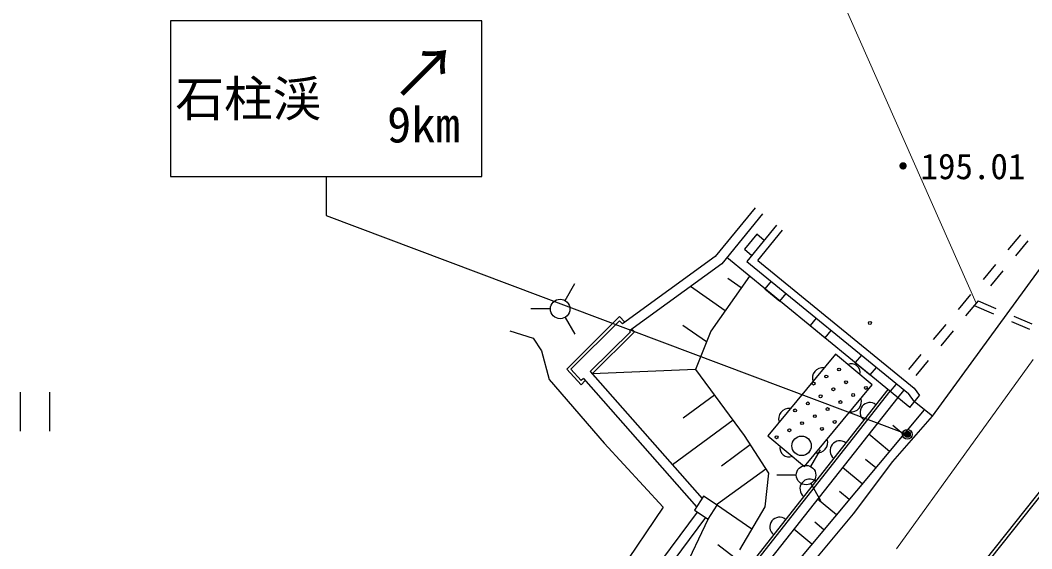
# Model space of a CAD drawing. Units: millimetres, scale not verified. Extents: x 40000 to 680000, y 20000 to 380000.
# Drawn here: x 190000 to 241997, y 293960 to 321115 of the extents above; entities that cross this region are included whole.
import ezdxf
from ezdxf.enums import TextEntityAlignment as Align

# ---------------------------------------------------------------- set-up
doc = ezdxf.new("R2010")
doc.units = ezdxf.units.MM
doc.header["$LTSCALE"] = 1000
doc.header["$PDMODE"] = 32
doc.header["$PDSIZE"] = 500
doc.linetypes.add('CHAIN', pattern=[18.5, 12, -1.5, 3.5, -1.5])
for name, color, linetype, lineweight in [('S-BGD', 7, 'Continuous', 25), ('S-BMK', 2, 'CHAIN', 13), ('S-STR-HTXT', 7, 'Continuous', 13), ('S-STR-STRC', 7, 'Continuous', 25)]:
    doc.layers.add(name, color=color, linetype=linetype, lineweight=lineweight)
doc.styles.add('ＭＳ ゴシック', font='')
doc.styles.get('ＭＳ ゴシック').set_extended_font_data('MS Gothic')

msp = doc.modelspace()

# ---------------------------------------------------------------- linework, layer by layer
at = {"layer": 'S-BGD'}
for p, q in [((236895, 300765), (246175, 313511)), ((227771, 311484), (225717, 308974)), ((228158, 311168), (226063, 308607)), ((228876, 310580), (227357, 308723)), ((227856, 310123), (227223, 309349)), ((228243, 309806), (227856, 310123)), ((227919, 308779), (229186, 310327)), ((241410, 310094), (240771, 309326)), ((241795, 309774), (241155, 309006)), ((225717, 308974), (220957, 305519)), ((235735, 301221), (226322, 308923)), ((227223, 309349), (227610, 309032)), ((226063, 308607), (221314, 305160)), ((227357, 308723), (235656, 301932)), ((227919, 308779), (235947, 302210)), ((240131, 308557), (239491, 307788)), ((227482, 307974), (225500, 305144)), ((227056, 307365), (226367, 307847)), ((240515, 308237), (239875, 307469)), ((218005, 306715), (218505, 307581)), ((226231, 306188), (224449, 307436)), ((228595, 307709), (228278, 307322)), ((228278, 307322), (229052, 306689)), ((229052, 306689), (229369, 307076)), ((238851, 307020), (238212, 306251)), ((217255, 306282), (216255, 306282)), ((239236, 306700), (238596, 305931)), ((239035, 306459), (240037, 306031)), ((239236, 306700), (240155, 306306)), ((218005, 305849), (218505, 304983)), ((220804, 305887), (218089, 303195)), ((221080, 305608), (220804, 305887)), ((230917, 305810), (230600, 305423)), ((241074, 305913), (241994, 305519)), ((218296, 303190), (220803, 305675)), ((220957, 305519), (220803, 305675)), ((221578, 305106), (221436, 305249)), ((225278, 304584), (224067, 305432)), ((230600, 305423), (231374, 304789)), ((237572, 305483), (236932, 304714)), ((240956, 305637), (241876, 305244)), ((215163, 305162), (216363, 304784)), ((216363, 304784), (216791, 304128)), ((221366, 305107), (219304, 303062)), ((219403, 302949), (221578, 305106)), ((221366, 305107), (221314, 305160)), ((225500, 305144), (224717, 303175)), ((231374, 304789), (231691, 305176)), ((237956, 305163), (237317, 304394)), ((216791, 304128), (217197, 302654)), ((231902, 303958), (228426, 299760)), ((233797, 302389), (231902, 303958)), ((233239, 303910), (232922, 303523)), ((236292, 303945), (235653, 303177)), ((218089, 303195), (218832, 302383)), ((218296, 303190), (218837, 302599)), ((224717, 303175), (219403, 302949)), ((224717, 303175), (227216, 299781)), ((232922, 303523), (233696, 302890)), ((233696, 302890), (234012, 303277)), ((236677, 303626), (236037, 302857)), ((217197, 302654), (220023, 299377)), ((218948, 302709), (218837, 302599)), ((218948, 302709), (224769, 296109)), ((219304, 303062), (225054, 296542)), ((218832, 302383), (219047, 302597)), ((234602, 302148), (227790, 293501)), ((230321, 298191), (233797, 302389)), ((235013, 302408), (234718, 302053)), ((235947, 302210), (236233, 301829)), ((190000, 302000), (190000, 300000)), ((191500, 302000), (191500, 300000)), ((225690, 301854), (224077, 300666)), ((227911, 293412), (234718, 302053)), ((235105, 301737), (228314, 293116)), ((235397, 302088), (235105, 301737)), ((235972, 301510), (235656, 301932)), ((235735, 301221), (236233, 301829)), ((236474, 301104), (228046, 291037)), ((235560, 288271), (245900, 301298)), ((246031, 301222), (235673, 288170)), ((236895, 300765), (235972, 301510)), ((226640, 300563), (223528, 298272)), ((234856, 298450), (236895, 300765)), ((235407, 299830), (234863, 300285)), ((227216, 299781), (228464, 297850)), ((228426, 299760), (230321, 298191)), ((234683, 298965), (233621, 299854)), ((220023, 299377), (223043, 296092)), ((227528, 299298), (226041, 298203)), ((230644, 298178), (231144, 299044)), ((233976, 298120), (233458, 298554)), ((228332, 298055), (225799, 296216)), ((233286, 297296), (232274, 298143)), ((232833, 295760), (234856, 298450)), ((228464, 297850), (228279, 296106)), ((229894, 297745), (228894, 297745)), ((230644, 297312), (231144, 296446)), ((232612, 296491), (232118, 296905)), ((225130, 296658), (224663, 295947)), ((225832, 296196), (225130, 296658)), ((231955, 295706), (230990, 296513)), ((223043, 296092), (220061, 291669)), ((224663, 295947), (225365, 295486)), ((225365, 295486), (225832, 296196)), ((227604, 294967), (225799, 296216)), ((228279, 296106), (226977, 293908)), ((217484, 285996), (224819, 295844)), ((217846, 285645), (225238, 295569)), ((224010, 292637), (225362, 295488)), ((228531, 290621), (232833, 295760)), ((230686, 294190), (229766, 294959)), ((231313, 294939), (230842, 295333)), ((226686, 293529), (225860, 294162))]:
    msp.add_line(p, q, dxfattribs=at)
for centre, radius in [((217755, 306282), 500), ((233676, 305560), 75), ((232091, 303172), 75), ((231435, 302810), 75), ((230779, 302448), 75), ((231797, 302154), 75), ((232453, 302516), 75), ((233472, 302222), 75), ((231141, 301792), 75), ((232816, 301860), 75), ((229829, 301067), 75), ((230485, 301429), 75), ((231503, 301135), 75), ((232159, 301498), 75), ((230847, 300773), 75), ((231865, 300479), 75), ((229535, 300049), 75), ((230191, 300411), 75), ((231209, 300117), 75), ((228878, 299687), 75), ((230165, 299247), 500), ((230394, 297745), 500)]:
    msp.add_circle(centre, radius, dxfattribs=at)
for centre, radius, start, end in [((231254, 302724), 537, 82.7016, 198.0407), ((232715, 303010), 461, 347.6455, 113.1376), ((232707, 301523), 537, 262.691, 18.0531), ((229516, 300626), 537, 82.7028, 198.0404), ((233673, 300970), 500, 51.772, 231.772), ((230970, 299425), 537, 262.6907, 18.0537), ((232126, 299006), 500, 51.772, 231.772), ((229509, 299139), 461, 167.6767, 293.1667), ((230580, 297042), 500, 51.772, 231.772), ((229033, 295079), 500, 51.772, 231.772)]:
    msp.add_arc(centre, radius, start, end, dxfattribs=at)
at = {"layer": 'S-BMK'}
msp.add_line((235040, 293960), (247347, 310991), dxfattribs=at)
at = {"layer": 'S-STR-HTXT'}
msp.add_line((231215, 324476), (239136, 306580), dxfattribs=at)
at = {"layer": 'S-STR-STRC'}
for p, q in [((197726, 321084), (197726, 313084)), ((213726, 321083), (197726, 321084)), ((213726, 313083), (213726, 321083)), ((197726, 313084), (213726, 313083)), ((205726, 313084), (205726, 311084)), ((205726, 311084), (235461, 299891))]:
    msp.add_line(p, q, dxfattribs=at)
for radius in [150, 120, 90, 60, 30]:
    msp.add_circle((235602, 299838), radius, dxfattribs=at)
msp.add_point((235602, 299838), dxfattribs=at)

# ---------------------------------------------------------------- texts
at = {"layer": 'S-BGD', "style": 'ＭＳ ゴシック'}
msp.add_text('・195.01', height=1320, dxfattribs=at).set_placement((234479, 313608), align=Align.MIDDLE_LEFT)
at = {"layer": 'S-STR-STRC', "style": 'ＭＳ ゴシック'}
msp.add_text('↑', height=2566, rotation=315, dxfattribs=at).set_placement((210726, 318417), align=Align.MIDDLE_CENTER)
for s, p in [('石柱渓', (201726, 317084)), ('9km', (210726, 315750))]:
    msp.add_text(s, height=1833, dxfattribs=at).set_placement(p, align=Align.MIDDLE_CENTER)

doc.saveas('drawing.dxf')
